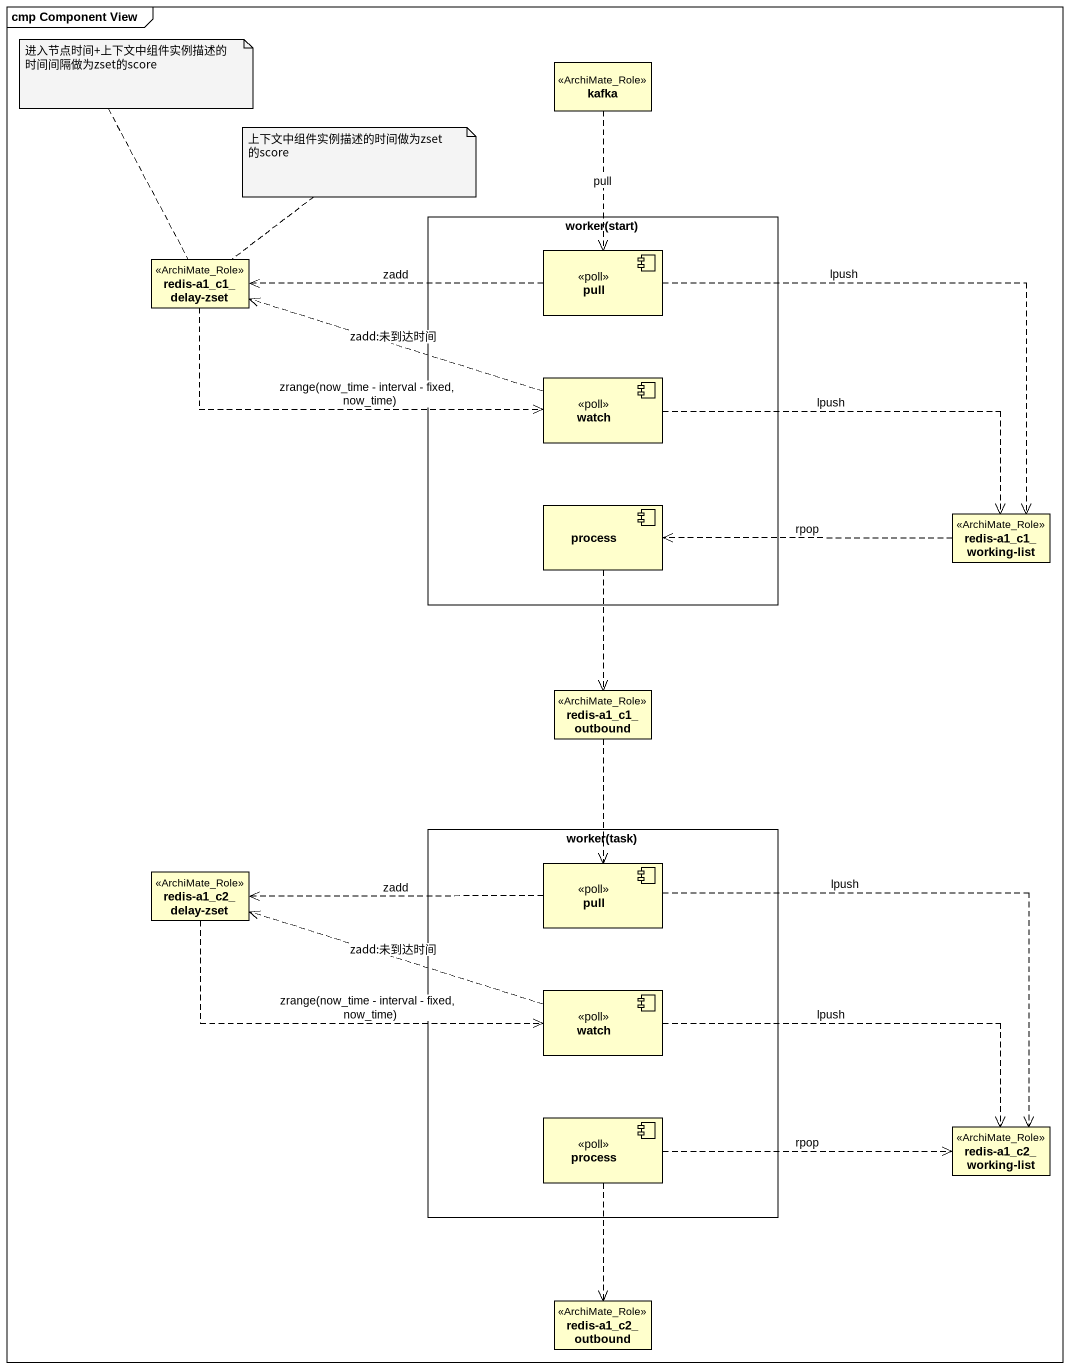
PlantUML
@startuml
mainframe cmp Component View
allowmixing
hide circle
hide empty members
class kafka <<ArchiMate_Role>>
rectangle "worker(start)" as worker_start {
  component pull <<poll>>
  component watch <<poll>>
  component "process" as process_
}
class "redis-a1_c1_delay-zset" as redis_a1_c1_delay_zset <<ArchiMate_Role>>
class "redis-a1_c1_working-list" as redis_a1_c1_working_list <<ArchiMate_Role>>
class "redis-a1_c1_outbound" as redis_a1_c1_outbound <<ArchiMate_Role>>
rectangle "worker(task)" as worker_task {
  component "pull" as pull_2 <<poll>>
  component "watch" as watch_2 <<poll>>
  component "process" as process__2 <<poll>>
}
class "redis-a1_c2_delay-zset" as redis_a1_c2_delay_zset <<ArchiMate_Role>>
class "redis-a1_c2_working-list" as redis_a1_c2_working_list <<ArchiMate_Role>>
class "redis-a1_c2_outbound" as redis_a1_c2_outbound <<ArchiMate_Role>>
kafka ..> pull : pull
redis_a1_c1_delay_zset .right.> watch : zrange(now_time - interval - fixed, now_time)
pull .left.> redis_a1_c1_delay_zset : zadd
pull ..> redis_a1_c1_working_list : lpush
watch .left.> redis_a1_c1_delay_zset : zadd:未到达时间
watch .right.> redis_a1_c1_working_list : lpush
process_ ..> redis_a1_c1_outbound
redis_a1_c1_working_list .left.> process_ : rpop
redis_a1_c1_outbound ..> pull_2
pull_2 .left.> redis_a1_c2_delay_zset : zadd
pull_2 ..> redis_a1_c2_working_list : lpush
redis_a1_c2_delay_zset .right.> watch_2 : zrange(now_time - interval - fixed, now_time)
watch_2 .left.> redis_a1_c2_delay_zset : zadd:未到达时间
watch_2 .right.> redis_a1_c2_working_list : lpush
process__2 .right.> redis_a1_c2_working_list : rpop
process__2 ..> redis_a1_c2_outbound
note top of redis_a1_c1_delay_zset : 进入节点时间+上下文中组件实例描述的时间间隔做为zset的score
note top of redis_a1_c1_delay_zset : 上下文中组件实例描述的时间做为zset的score
@enduml
